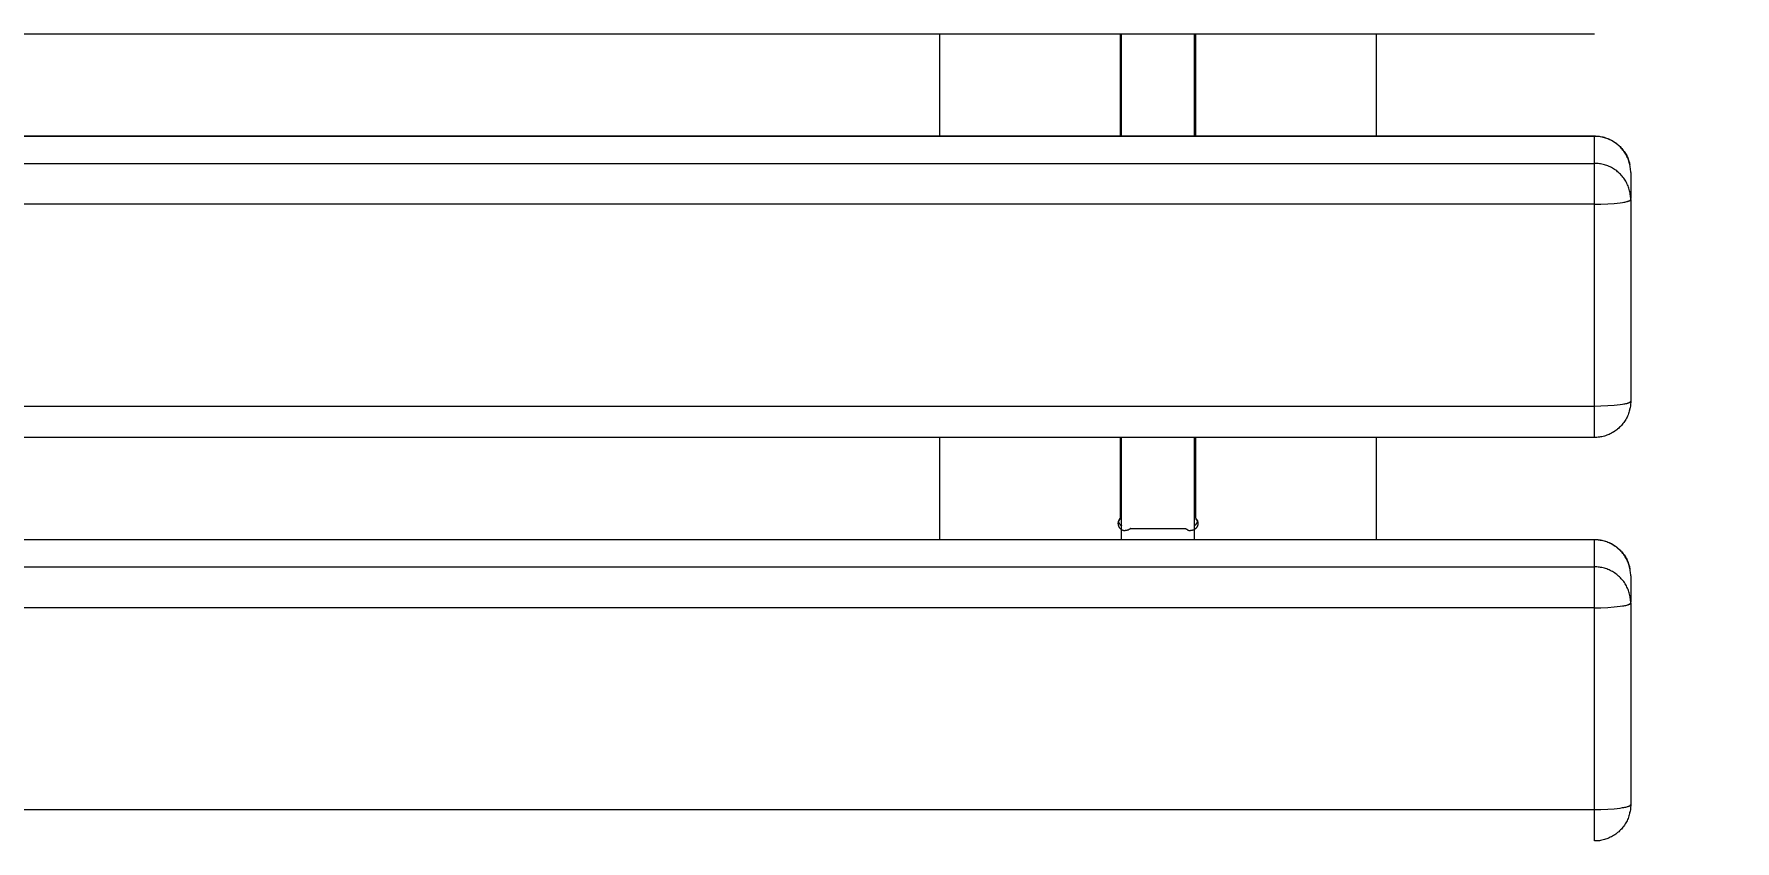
# Model space of a CAD drawing. Header units: millimetres. Extents: x -30 to 4992, y -440 to 3111.
# Drawn here: x 1723.5 to 1957.4, y 2685.9 to 2796.9 of the extents above; entities that cross this region are included whole.
import ezdxf

# ---------------------------------------------------------------- set-up
doc = ezdxf.new("R2010")
doc.units = ezdxf.units.MM
doc.layers.add('ZANO_R', color=7, linetype='Continuous', lineweight=0)
doc.layers.add('ZANO_W', color=1, linetype='Continuous', lineweight=0)
doc.styles.add('Arial', font='arial.ttf')
doc.styles.get("Standard").update_dxf_attribs({"font": 'ARIALUNI.TTF'})
doc.dimstyles.new('pl i ang', dxfattribs={"dimtxt": 50, "dimasz": 50, "dimexe": 1.25, "dimexo": 0.625, "dimgap": 10, "dimtad": 1, "dimtoh": 1, "dimtxsty": 'Standard', "dimcen": 2.5, "dimclrd": 1, "dimclre": 1, "dimclrt": 1, "dimadec": 0, "dimazin": 0, "dimtfac": 1, "dimtmove": 0, "dimatfit": 3, "dimfxl": 1, "dimarcsym": 1})

# ---------------------------------------------------------------- blocks, each defined once
blk = doc.blocks.new('*D398')
at = {"layer": 'ZANO_W', "color": 1, "lineweight": -2}
blk.add_line((4767.53, 2727.88), (4772.47, 2764.68), dxfattribs=at)
for start, end in [(0, 82.3581), (104.3548, 126.3515), (316.0066, 338.0033)]:
    blk.add_arc((4757.2, 2650.87), 104.83, start, end, dxfattribs=at)
at = {"layer": 'ZANO_W', "color": 1}
for points in [[(4731.6, 2745.77), (4730.81, 2759.08), (4771.14, 2754.77)], [(4860.94, 2610.33), (4847.85, 2612.88), (4862.03, 2650.87)]]:
    blk.add_solid(points, dxfattribs=at)
at = {"layer": 'ZANO_W', "color": 1, "insert": (4859.19, 2740.09), "char_height": 40, "attachment_point": 5, "rotation": 311.179, "style": 'Arial'}
blk.add_mtext('82%%d', dxfattribs=at)

msp = doc.modelspace()

# ---------------------------------------------------------------- linework, layer by layer
at = {"layer": 'ZANO_R'}
for p, q in [((1938.02, 2796.89), (148.02, 2796.89)), ((1848.02, 2782.86), (1848.02, 2796.89)), ((1872.82, 2796.89), (1872.82, 2782.86)), ((1873.02, 2782.86), (1873.02, 2796.89)), ((1883.02, 2782.86), (1883.02, 2796.89)), ((1883.22, 2782.86), (1883.22, 2796.89)), ((1908.02, 2796.89), (1908.02, 2782.86)), ((148.02, 2782.86), (1938.02, 2782.86)), ((1938.02, 2782.82), (148.02, 2782.82)), ((1938.02, 2782.86), (1938.19, 2782.86)), ((1938.02, 2782.82), (1938.02, 2782.86)), ((1938.19, 2782.82), (1938.02, 2782.82)), ((1938.02, 2779.09), (1938.02, 2782.82)), ((1938.19, 2782.86), (1938.36, 2782.85)), ((1938.36, 2782.81), (1938.19, 2782.82)), ((1938.36, 2782.85), (1938.53, 2782.84)), ((1938.54, 2782.79), (1938.36, 2782.81)), ((1938.53, 2782.84), (1938.7, 2782.82)), ((1938.71, 2782.77), (1938.54, 2782.79)), ((1938.7, 2782.82), (1938.87, 2782.79)), ((1938.88, 2782.75), (1938.71, 2782.77)), ((1938.87, 2782.79), (1939.03, 2782.76)), ((1939.05, 2782.71), (1938.88, 2782.75)), ((1939.03, 2782.76), (1939.2, 2782.72)), ((1939.22, 2782.68), (1939.05, 2782.71)), ((1939.2, 2782.72), (1939.36, 2782.68)), ((1939.39, 2782.63), (1939.22, 2782.68)), ((1939.36, 2782.68), (1939.53, 2782.63)), ((1939.56, 2782.58), (1939.39, 2782.63)), ((1939.53, 2782.63), (1939.69, 2782.57)), ((1939.72, 2782.53), (1939.56, 2782.58)), ((1939.69, 2782.57), (1939.85, 2782.51)), ((1939.88, 2782.46), (1939.72, 2782.53)), ((1939.85, 2782.51), (1940.01, 2782.45)), ((1940.04, 2782.4), (1939.88, 2782.46)), ((1940.01, 2782.45), (1940.16, 2782.38)), ((1940.2, 2782.32), (1940.04, 2782.4)), ((1940.16, 2782.38), (1940.32, 2782.3)), ((1940.36, 2782.25), (1940.2, 2782.32)), ((1940.32, 2782.3), (1940.47, 2782.22)), ((1940.51, 2782.16), (1940.36, 2782.25)), ((1940.47, 2782.22), (1940.61, 2782.13)), ((1940.66, 2782.07), (1940.51, 2782.16)), ((1940.61, 2782.13), (1940.76, 2782.04)), ((1940.8, 2781.98), (1940.66, 2782.07)), ((1940.76, 2782.04), (1940.9, 2781.95)), ((1940.95, 2781.88), (1940.8, 2781.98)), ((1940.9, 2781.95), (1941.04, 2781.85)), ((1941.09, 2781.78), (1940.95, 2781.88)), ((1941.04, 2781.85), (1941.17, 2781.74)), ((1941.22, 2781.67), (1941.09, 2781.78)), ((1941.17, 2781.74), (1941.3, 2781.63)), ((1941.35, 2781.55), (1941.22, 2781.67)), ((1941.3, 2781.63), (1941.43, 2781.52)), ((1941.48, 2781.44), (1941.35, 2781.55)), ((1941.43, 2781.52), (1941.55, 2781.4)), ((1941.6, 2781.31), (1941.48, 2781.44)), ((1941.55, 2781.4), (1941.67, 2781.28)), ((1941.72, 2781.19), (1941.6, 2781.31)), ((1941.67, 2781.28), (1941.78, 2781.15)), ((1941.84, 2781.06), (1941.72, 2781.19)), ((1941.78, 2781.15), (1941.89, 2781.02)), ((1941.95, 2780.92), (1941.84, 2781.06)), ((1941.89, 2781.02), (1942, 2780.88)), ((1942.05, 2780.78), (1941.95, 2780.92)), ((1942, 2780.88), (1942.1, 2780.75)), ((1942.15, 2780.64), (1942.05, 2780.78)), ((1942.1, 2780.75), (1942.2, 2780.61)), ((148.02, 2779.09), (1938.02, 2779.09)), ((1938.19, 2779.09), (1938.02, 2779.09)), ((1938.02, 2773.47), (1938.02, 2779.09)), ((1938.36, 2779.08), (1938.19, 2779.09)), ((1938.54, 2779.07), (1938.36, 2779.08)), ((1938.71, 2779.05), (1938.54, 2779.07)), ((1938.88, 2779.02), (1938.71, 2779.05)), ((1939.05, 2778.99), (1938.88, 2779.02)), ((1939.22, 2778.95), (1939.05, 2778.99)), ((1939.39, 2778.91), (1939.22, 2778.95)), ((1939.56, 2778.86), (1939.39, 2778.91)), ((1939.72, 2778.8), (1939.56, 2778.86)), ((1939.88, 2778.74), (1939.72, 2778.8)), ((1940.04, 2778.67), (1939.88, 2778.74)), ((1940.2, 2778.6), (1940.04, 2778.67)), ((1940.36, 2778.52), (1940.2, 2778.6)), ((1940.51, 2778.44), (1940.36, 2778.52)), ((1940.66, 2778.35), (1940.51, 2778.44)), ((1942.25, 2780.5), (1942.15, 2780.64)), ((1942.2, 2780.61), (1942.29, 2780.46)), ((1942.34, 2780.35), (1942.25, 2780.5)), ((1942.29, 2780.46), (1942.37, 2780.31)), ((1942.42, 2780.2), (1942.34, 2780.35)), ((1942.37, 2780.31), (1942.46, 2780.16)), ((1942.5, 2780.04), (1942.42, 2780.2)), ((1942.46, 2780.16), (1942.53, 2780.01)), ((1942.58, 2779.89), (1942.5, 2780.04)), ((1942.53, 2780.01), (1942.6, 2779.85)), ((1942.65, 2779.73), (1942.58, 2779.89)), ((1942.6, 2779.85), (1942.67, 2779.7)), ((1942.71, 2779.56), (1942.65, 2779.73)), ((1942.67, 2779.7), (1942.73, 2779.54)), ((1942.77, 2779.4), (1942.71, 2779.56)), ((1942.73, 2779.54), (1942.78, 2779.38)), ((1942.82, 2779.23), (1942.77, 2779.4)), ((1942.78, 2779.38), (1942.83, 2779.21)), ((1942.86, 2779.07), (1942.82, 2779.23)), ((1942.83, 2779.21), (1942.87, 2779.05)), ((1942.9, 2778.9), (1942.86, 2779.07)), ((1942.87, 2779.05), (1942.91, 2778.88)), ((1942.94, 2778.73), (1942.9, 2778.9)), ((1942.96, 2778.56), (1942.94, 2778.73)), ((1942.99, 2778.38), (1942.96, 2778.56)), ((1943, 2778.21), (1942.99, 2778.38)), ((1940.8, 2778.26), (1940.66, 2778.35)), ((1940.95, 2778.16), (1940.8, 2778.26)), ((1941.09, 2778.05), (1940.95, 2778.16)), ((1941.22, 2777.94), (1941.09, 2778.05)), ((1941.35, 2777.83), (1941.22, 2777.94)), ((1941.48, 2777.71), (1941.35, 2777.83)), ((1941.6, 2777.59), (1941.48, 2777.71)), ((1941.72, 2777.46), (1941.6, 2777.59)), ((1941.84, 2777.33), (1941.72, 2777.46)), ((1941.95, 2777.2), (1941.84, 2777.33)), ((1942.05, 2777.06), (1941.95, 2777.2)), ((1942.15, 2776.92), (1942.05, 2777.06)), ((1942.25, 2776.77), (1942.15, 2776.92)), ((1942.34, 2776.63), (1942.25, 2776.77)), ((1942.42, 2776.47), (1942.34, 2776.63)), ((1942.5, 2776.32), (1942.42, 2776.47)), ((1942.58, 2776.16), (1942.5, 2776.32)), ((1942.65, 2776), (1942.58, 2776.16)), ((1943.01, 2778.04), (1943, 2778.21)), ((1943.02, 2777.86), (1943.01, 2778.04)), ((1943.02, 2777.86), (1943.02, 2774.25)), ((1941.55, 2773.67), (1941.9, 2773.72)), ((1941.9, 2773.72), (1942.05, 2773.75)), ((1942.05, 2773.75), (1942.2, 2773.78)), ((1942.2, 2773.78), (1942.34, 2773.8)), ((1942.34, 2773.8), (1942.46, 2773.83)), ((1942.46, 2773.83), (1942.57, 2773.86)), ((1942.57, 2773.86), (1942.62, 2773.88)), ((1942.62, 2773.88), (1942.66, 2773.89)), ((1942.71, 2775.84), (1942.65, 2776)), ((1942.66, 2773.89), (1942.71, 2773.91)), ((1942.77, 2775.68), (1942.71, 2775.84)), ((1942.71, 2773.91), (1942.75, 2773.93)), ((1942.75, 2773.93), (1942.79, 2773.94)), ((1942.82, 2775.51), (1942.77, 2775.68)), ((1942.79, 2773.94), (1942.82, 2773.96)), ((1942.86, 2775.34), (1942.82, 2775.51)), ((1942.82, 2773.96), (1942.84, 2773.96)), ((1942.84, 2773.96), (1942.85, 2773.97)), ((1942.85, 2773.97), (1942.87, 2773.98)), ((1942.9, 2775.17), (1942.86, 2775.34)), ((1942.87, 2773.98), (1942.88, 2773.99)), ((1942.88, 2773.99), (1942.9, 2774)), ((1942.94, 2775), (1942.9, 2775.17)), ((1942.9, 2774), (1942.91, 2774)), ((1942.91, 2774), (1942.92, 2774.01)), ((1942.92, 2774.01), (1942.93, 2774.02)), ((1942.93, 2774.02), (1942.94, 2774.03)), ((1942.96, 2774.83), (1942.94, 2775)), ((1942.94, 2774.03), (1942.95, 2774.03)), ((1942.95, 2774.03), (1942.96, 2774.04)), ((1942.95, 2774.03), (1942.95, 2774.03)), ((1942.99, 2774.66), (1942.96, 2774.83)), ((1942.96, 2774.04), (1942.97, 2774.05)), ((1942.96, 2774.04), (1942.96, 2774.04)), ((1942.97, 2774.05), (1942.98, 2774.06)), ((1942.97, 2774.05), (1942.97, 2774.05)), ((1942.97, 2774.05), (1942.97, 2774.05)), ((1942.98, 2774.06), (1942.99, 2774.07)), ((1942.98, 2774.06), (1942.98, 2774.06)), ((1942.98, 2774.06), (1942.98, 2774.06)), ((1943, 2774.49), (1942.99, 2774.66)), ((1942.99, 2774.07), (1942.99, 2774.08)), ((1942.99, 2774.08), (1943, 2774.08)), ((1942.99, 2774.07), (1942.99, 2774.07)), ((1943.01, 2774.31), (1943, 2774.49)), ((1943, 2774.09), (1943.01, 2774.1)), ((1943, 2774.08), (1943, 2774.09)), ((1943, 2774.09), (1943, 2774.09)), ((1943, 2774.09), (1943, 2774.09)), ((1943, 2774.08), (1943, 2774.08)), ((1943.02, 2774.14), (1943.01, 2774.31)), ((1943.01, 2774.12), (1943.02, 2774.13)), ((1943.01, 2774.11), (1943.01, 2774.12)), ((1943.01, 2774.12), (1943.01, 2774.12)), ((1943.01, 2774.12), (1943.01, 2774.12)), ((1943.01, 2774.1), (1943.01, 2774.11)), ((1943.01, 2774.11), (1943.01, 2774.11)), ((1943.01, 2774.11), (1943.01, 2774.11)), ((1943.01, 2774.1), (1943.01, 2774.1)), ((1943.02, 2774.13), (1943.02, 2774.14)), ((1943.02, 2774.14), (1943.02, 2774.14)), ((1943.02, 2774.13), (1943.02, 2774.13)), ((1943.02, 2774.12), (1943.02, 2746.39)), ((1938.02, 2773.47), (148.02, 2773.47)), ((1938.02, 2773.47), (1938.93, 2773.49)), ((1938.02, 2745.72), (1938.02, 2773.47)), ((1938.93, 2773.49), (1939.86, 2773.52)), ((1939.86, 2773.52), (1940.75, 2773.58)), ((1940.75, 2773.58), (1941.17, 2773.62)), ((1941.17, 2773.62), (1941.55, 2773.67)), ((148.02, 2745.72), (1938.02, 2745.72)), ((1938.02, 2745.72), (1938.93, 2745.73)), ((1938.02, 2741.39), (1938.02, 2745.72)), ((1938.93, 2745.73), (1939.86, 2745.77)), ((1939.86, 2745.77), (1940.75, 2745.83)), ((1940.75, 2745.83), (1941.17, 2745.87)), ((1941.17, 2745.87), (1941.55, 2745.92)), ((1941.55, 2745.92), (1941.9, 2745.97)), ((1941.9, 2745.97), (1942.05, 2746)), ((1942.05, 2746), (1942.2, 2746.02)), ((1942.2, 2746.02), (1942.34, 2746.05)), ((1942.34, 2746.05), (1942.46, 2746.08)), ((1942.46, 2746.08), (1942.57, 2746.11)), ((1942.57, 2746.11), (1942.62, 2746.13)), ((1942.62, 2746.13), (1942.66, 2746.14)), ((1942.66, 2746.14), (1942.71, 2746.16)), ((1942.71, 2746.16), (1942.75, 2746.17)), ((1942.75, 2746.17), (1942.79, 2746.19)), ((1942.79, 2746.19), (1942.82, 2746.2)), ((1942.82, 2746.2), (1942.84, 2746.21)), ((1942.84, 2746.21), (1942.85, 2746.22)), ((1942.85, 2746.22), (1942.87, 2746.23)), ((1942.87, 2746.23), (1942.88, 2746.24)), ((1942.88, 2746.24), (1942.9, 2746.24)), ((1942.9, 2746.24), (1942.91, 2746.25)), ((1942.91, 2746.25), (1942.92, 2746.26)), ((1942.92, 2746.26), (1942.93, 2746.27)), ((1942.93, 2746.27), (1942.94, 2746.27)), ((1942.94, 2746.27), (1942.95, 2746.28)), ((1942.97, 2745.68), (1942.94, 2745.51)), ((1942.95, 2746.28), (1942.96, 2746.29)), ((1942.95, 2746.28), (1942.95, 2746.28)), ((1942.96, 2746.29), (1942.96, 2746.29)), ((1942.96, 2746.29), (1942.97, 2746.29)), ((1942.97, 2746.3), (1942.98, 2746.31)), ((1942.97, 2746.29), (1942.97, 2746.3)), ((1942.97, 2746.3), (1942.97, 2746.3)), ((1942.99, 2745.85), (1942.97, 2745.68)), ((1942.98, 2746.31), (1942.99, 2746.32)), ((1942.98, 2746.31), (1942.98, 2746.31)), ((1942.98, 2746.31), (1942.98, 2746.31)), ((1942.99, 2746.32), (1943, 2746.33)), ((1942.99, 2746.32), (1942.99, 2746.32)), ((1942.99, 2746.32), (1942.99, 2746.32)), ((1943, 2746.03), (1942.99, 2745.85)), ((1943, 2746.34), (1943.01, 2746.35)), ((1943, 2746.33), (1943, 2746.34)), ((1943, 2746.34), (1943, 2746.34)), ((1943, 2746.34), (1943, 2746.34)), ((1943, 2746.33), (1943, 2746.33)), ((1943.01, 2746.2), (1943, 2746.03)), ((1943.01, 2746.37), (1943.02, 2746.38)), ((1943.02, 2746.37), (1943.01, 2746.2)), ((1943.01, 2746.36), (1943.01, 2746.37)), ((1943.01, 2746.37), (1943.01, 2746.37)), ((1943.01, 2746.37), (1943.01, 2746.37)), ((1943.01, 2746.35), (1943.01, 2746.36)), ((1943.01, 2746.36), (1943.01, 2746.36)), ((1943.01, 2746.35), (1943.01, 2746.35)), ((1943.01, 2746.35), (1943.01, 2746.35)), ((1943.02, 2746.38), (1943.02, 2746.39)), ((1943.02, 2746.38), (1943.02, 2746.38)), ((1943.02, 2746.38), (1943.02, 2746.38)), ((1941.95, 2743.3), (1941.84, 2743.17)), ((1942.06, 2743.44), (1941.95, 2743.3)), ((1942.16, 2743.58), (1942.06, 2743.44)), ((1942.25, 2743.73), (1942.16, 2743.58)), ((1942.34, 2743.88), (1942.25, 2743.73)), ((1942.43, 2744.03), (1942.34, 2743.88)), ((1942.51, 2744.19), (1942.43, 2744.03)), ((1942.58, 2744.34), (1942.51, 2744.19)), ((1942.65, 2744.5), (1942.58, 2744.34)), ((1942.71, 2744.67), (1942.65, 2744.5)), ((1942.77, 2744.83), (1942.71, 2744.67)), ((1942.82, 2745), (1942.77, 2744.83)), ((1942.86, 2745.17), (1942.82, 2745)), ((1942.9, 2745.34), (1942.86, 2745.17)), ((1942.88, 2745.26), (1942.91, 2745.37)), ((1942.94, 2745.51), (1942.9, 2745.34)), ((1938.02, 2741.39), (148.02, 2741.39)), ((1848.02, 2727.36), (1848.02, 2741.39)), ((1872.82, 2741.39), (1872.82, 2730.27)), ((1873.02, 2727.36), (1873.02, 2741.39)), ((1883.02, 2727.36), (1883.02, 2741.39)), ((1883.22, 2730.27), (1883.22, 2741.39)), ((1908.02, 2741.39), (1908.02, 2727.36)), ((1938.19, 2741.39), (1938.02, 2741.39)), ((1938.02, 2741.39), (1938.02, 2741.39)), ((1938.36, 2741.4), (1938.19, 2741.39)), ((1938.54, 2741.42), (1938.36, 2741.4)), ((1938.71, 2741.44), (1938.54, 2741.42)), ((1938.88, 2741.46), (1938.71, 2741.44)), ((1939.05, 2741.5), (1938.88, 2741.46)), ((1939.22, 2741.54), (1939.05, 2741.5)), ((1939.39, 2741.58), (1939.22, 2741.54)), ((1939.56, 2741.63), (1939.39, 2741.58)), ((1939.72, 2741.69), (1939.56, 2741.63)), ((1939.89, 2741.75), (1939.72, 2741.69)), ((1940.05, 2741.82), (1939.89, 2741.75)), ((1940.2, 2741.89), (1940.05, 2741.82)), ((1940.36, 2741.97), (1940.2, 2741.89)), ((1940.51, 2742.06), (1940.36, 2741.97)), ((1940.66, 2742.14), (1940.51, 2742.06)), ((1940.81, 2742.24), (1940.66, 2742.14)), ((1940.95, 2742.34), (1940.81, 2742.24)), ((1941.09, 2742.44), (1940.95, 2742.34)), ((1941.22, 2742.55), (1941.09, 2742.44)), ((1941.36, 2742.67), (1941.22, 2742.55)), ((1941.48, 2742.79), (1941.36, 2742.67)), ((1941.61, 2742.91), (1941.48, 2742.79)), ((1941.73, 2743.04), (1941.61, 2742.91)), ((1941.84, 2743.17), (1941.73, 2743.04)), ((1872.53, 2729.63), (1872.52, 2729.59)), ((1872.52, 2729.59), (1872.52, 2729.56)), ((1872.52, 2729.56), (1872.53, 2729.53)), ((1872.54, 2729.73), (1872.53, 2729.7)), ((1872.53, 2729.7), (1872.53, 2729.66)), ((1872.53, 2729.66), (1872.53, 2729.63)), ((1872.53, 2729.53), (1872.53, 2729.49)), ((1872.53, 2729.49), (1872.53, 2729.46)), ((1872.53, 2729.46), (1872.54, 2729.42)), ((1872.55, 2729.8), (1872.54, 2729.77)), ((1872.54, 2729.77), (1872.54, 2729.73)), ((1872.54, 2729.42), (1872.54, 2729.39)), ((1872.54, 2729.39), (1872.55, 2729.35)), ((1872.56, 2729.83), (1872.55, 2729.8)), ((1872.55, 2729.35), (1872.56, 2729.32)), ((1872.57, 2729.87), (1872.56, 2729.83)), ((1872.56, 2729.84), (1872.57, 2729.81)), ((1872.56, 2729.32), (1872.57, 2729.29)), ((1872.58, 2729.9), (1872.57, 2729.87)), ((1872.57, 2729.81), (1872.58, 2729.78)), ((1872.57, 2729.29), (1872.58, 2729.26)), ((1872.59, 2729.93), (1872.58, 2729.9)), ((1872.59, 2729.82), (1872.58, 2729.79)), ((1872.58, 2729.78), (1872.59, 2729.75)), ((1872.58, 2729.26), (1872.59, 2729.22)), ((1872.6, 2729.96), (1872.59, 2729.93)), ((1872.6, 2729.85), (1872.59, 2729.82)), ((1872.59, 2729.75), (1872.6, 2729.71)), ((1872.62, 2729.99), (1872.6, 2729.96)), ((1872.61, 2729.88), (1872.6, 2729.85)), ((1872.6, 2729.71), (1872.62, 2729.68)), ((1872.63, 2729.91), (1872.61, 2729.88)), ((1872.63, 2730.02), (1872.62, 2729.99)), ((1872.62, 2729.68), (1872.63, 2729.65)), ((1872.65, 2730.06), (1872.63, 2730.02)), ((1872.64, 2729.94), (1872.63, 2729.91)), ((1872.63, 2729.65), (1872.65, 2729.63)), ((1872.66, 2729.97), (1872.64, 2729.94)), ((1872.67, 2730.08), (1872.65, 2730.06)), ((1872.65, 2729.63), (1872.66, 2729.6)), ((1872.67, 2730), (1872.66, 2729.97)), ((1872.66, 2729.6), (1872.68, 2729.57)), ((1872.69, 2730.11), (1872.67, 2730.08)), ((1872.69, 2730.02), (1872.67, 2730)), ((1872.68, 2729.57), (1872.7, 2729.54)), ((1872.7, 2730.14), (1872.69, 2730.11)), ((1872.71, 2730.05), (1872.69, 2730.02)), ((1872.73, 2730.17), (1872.7, 2730.14)), ((1872.7, 2729.54), (1872.72, 2729.51)), ((1872.73, 2730.08), (1872.71, 2730.05)), ((1872.72, 2729.51), (1872.74, 2729.49)), ((1872.75, 2730.2), (1872.73, 2730.17)), ((1872.75, 2730.1), (1872.73, 2730.08)), ((1872.74, 2729.49), (1872.76, 2729.46)), ((1872.77, 2730.22), (1872.75, 2730.2)), ((1872.77, 2730.13), (1872.75, 2730.1)), ((1872.76, 2729.46), (1872.78, 2729.44)), ((1872.79, 2730.25), (1872.77, 2730.22)), ((1872.79, 2730.15), (1872.77, 2730.13)), ((1872.78, 2729.44), (1872.81, 2729.41)), ((1872.82, 2730.27), (1872.79, 2730.25)), ((1872.82, 2730.18), (1872.79, 2730.15)), ((1872.81, 2729.41), (1872.83, 2729.39)), ((1872.82, 2730.27), (1872.82, 2730.18)), ((1872.83, 2729.39), (1872.85, 2729.37)), ((1872.85, 2729.37), (1872.88, 2729.35)), ((1872.88, 2729.35), (1872.91, 2729.33)), ((1872.91, 2729.33), (1872.93, 2729.31)), ((1872.93, 2729.31), (1872.96, 2729.29)), ((1872.96, 2729.29), (1872.99, 2729.27)), ((1872.99, 2729.27), (1873.02, 2729.25)), ((1883.02, 2729.25), (1883.04, 2729.27)), ((1883.04, 2729.27), (1883.07, 2729.29)), ((1883.07, 2729.29), (1883.1, 2729.31)), ((1883.1, 2729.31), (1883.13, 2729.33)), ((1883.13, 2729.33), (1883.15, 2729.35)), ((1883.15, 2729.35), (1883.18, 2729.37)), ((1883.18, 2729.37), (1883.2, 2729.39)), ((1883.2, 2729.39), (1883.22, 2729.41)), ((1883.22, 2730.27), (1883.24, 2730.25)), ((1883.22, 2730.27), (1883.22, 2730.18)), ((1883.22, 2730.18), (1883.24, 2730.15)), ((1883.22, 2729.41), (1883.25, 2729.44)), ((1883.24, 2730.25), (1883.26, 2730.22)), ((1883.24, 2730.15), (1883.26, 2730.13)), ((1883.25, 2729.44), (1883.27, 2729.46)), ((1883.26, 2730.22), (1883.29, 2730.2)), ((1883.26, 2730.13), (1883.28, 2730.1)), ((1883.27, 2729.46), (1883.29, 2729.49)), ((1883.28, 2730.1), (1883.3, 2730.08)), ((1883.29, 2730.2), (1883.31, 2730.17)), ((1883.29, 2729.49), (1883.31, 2729.51)), ((1883.3, 2730.08), (1883.32, 2730.05)), ((1883.31, 2730.17), (1883.33, 2730.14)), ((1883.31, 2729.51), (1883.33, 2729.54)), ((1883.32, 2730.05), (1883.34, 2730.02)), ((1883.33, 2730.14), (1883.35, 2730.11)), ((1883.33, 2729.54), (1883.35, 2729.57)), ((1883.34, 2730.02), (1883.36, 2730)), ((1883.35, 2730.11), (1883.36, 2730.08)), ((1883.35, 2729.57), (1883.37, 2729.6)), ((1883.36, 2730.08), (1883.38, 2730.06)), ((1883.36, 2730), (1883.38, 2729.97)), ((1883.37, 2729.6), (1883.38, 2729.63)), ((1883.38, 2730.06), (1883.4, 2730.02)), ((1883.38, 2729.97), (1883.39, 2729.94)), ((1883.38, 2729.63), (1883.4, 2729.65)), ((1883.39, 2729.94), (1883.41, 2729.91)), ((1883.4, 2730.02), (1883.41, 2729.99)), ((1883.4, 2729.65), (1883.41, 2729.68)), ((1883.41, 2729.99), (1883.43, 2729.96)), ((1883.41, 2729.91), (1883.42, 2729.88)), ((1883.41, 2729.68), (1883.43, 2729.71)), ((1883.42, 2729.88), (1883.43, 2729.85)), ((1883.43, 2729.96), (1883.44, 2729.93)), ((1883.43, 2729.85), (1883.45, 2729.82)), ((1883.43, 2729.71), (1883.44, 2729.75)), ((1883.44, 2729.93), (1883.45, 2729.9)), ((1883.44, 2729.75), (1883.45, 2729.78)), ((1883.46, 2729.26), (1883.44, 2729.22)), ((1883.45, 2729.9), (1883.46, 2729.87)), ((1883.45, 2729.82), (1883.46, 2729.79)), ((1883.45, 2729.78), (1883.46, 2729.81)), ((1883.46, 2729.87), (1883.47, 2729.83)), ((1883.46, 2729.81), (1883.47, 2729.84)), ((1883.47, 2729.29), (1883.46, 2729.26)), ((1883.47, 2729.83), (1883.48, 2729.8)), ((1883.48, 2729.32), (1883.47, 2729.29)), ((1883.48, 2729.8), (1883.49, 2729.77)), ((1883.49, 2729.39), (1883.48, 2729.35)), ((1883.48, 2729.35), (1883.48, 2729.32)), ((1883.49, 2729.77), (1883.49, 2729.73)), ((1883.49, 2729.73), (1883.5, 2729.7)), ((1883.5, 2729.42), (1883.49, 2729.39)), ((1883.5, 2729.7), (1883.5, 2729.66)), ((1883.5, 2729.66), (1883.51, 2729.63)), ((1883.51, 2729.53), (1883.5, 2729.49)), ((1883.5, 2729.49), (1883.5, 2729.46)), ((1883.5, 2729.46), (1883.5, 2729.42)), ((1883.51, 2729.63), (1883.51, 2729.59)), ((1883.51, 2729.59), (1883.51, 2729.56)), ((1883.51, 2729.56), (1883.51, 2729.53)), ((148.02, 2727.36), (1938.02, 2727.36)), ((1938.02, 2727.32), (148.02, 2727.32)), ((1872.59, 2729.22), (1872.6, 2729.19)), ((1872.6, 2729.19), (1872.61, 2729.16)), ((1872.61, 2729.16), (1872.63, 2729.13)), ((1872.63, 2729.13), (1872.65, 2729.1)), ((1872.65, 2729.1), (1872.66, 2729.07)), ((1872.66, 2729.07), (1872.68, 2729.04)), ((1872.68, 2729.04), (1872.7, 2729.01)), ((1872.7, 2729.01), (1872.72, 2728.98)), ((1872.72, 2728.98), (1872.74, 2728.95)), ((1872.74, 2728.95), (1872.76, 2728.93)), ((1872.76, 2728.93), (1872.79, 2728.9)), ((1872.79, 2728.9), (1872.81, 2728.88)), ((1872.81, 2728.88), (1872.83, 2728.85)), ((1872.83, 2728.85), (1872.86, 2728.83)), ((1872.86, 2728.83), (1872.89, 2728.81)), ((1872.89, 2728.81), (1872.91, 2728.79)), ((1872.91, 2728.79), (1872.94, 2728.77)), ((1872.94, 2728.77), (1872.97, 2728.75)), ((1872.97, 2728.75), (1873, 2728.73)), ((1873, 2728.73), (1873.03, 2728.71)), ((1873.03, 2728.71), (1873.06, 2728.69)), ((1873.06, 2728.69), (1873.09, 2728.68)), ((1873.09, 2728.68), (1873.12, 2728.66)), ((1873.12, 2728.66), (1873.15, 2728.65)), ((1873.15, 2728.65), (1873.18, 2728.64)), ((1873.18, 2728.64), (1873.22, 2728.63)), ((1873.22, 2728.63), (1873.25, 2728.62)), ((1873.25, 2728.62), (1873.28, 2728.61)), ((1873.28, 2728.61), (1873.32, 2728.6)), ((1873.32, 2728.6), (1873.35, 2728.6)), ((1873.35, 2728.6), (1873.39, 2728.59)), ((1873.39, 2728.59), (1873.42, 2728.59)), ((1873.42, 2728.59), (1873.45, 2728.58)), ((1873.45, 2728.58), (1873.49, 2728.58)), ((1873.49, 2728.58), (1873.52, 2728.58)), ((1873.56, 2728.58), (1873.52, 2728.58)), ((1873.59, 2728.58), (1873.56, 2728.58)), ((1873.63, 2728.59), (1873.59, 2728.58)), ((1873.66, 2728.59), (1873.63, 2728.59)), ((1873.69, 2728.6), (1873.66, 2728.59)), ((1873.73, 2728.6), (1873.69, 2728.6)), ((1873.76, 2728.61), (1873.73, 2728.6)), ((1873.79, 2728.62), (1873.76, 2728.61)), ((1873.83, 2728.63), (1873.79, 2728.62)), ((1873.86, 2728.64), (1873.83, 2728.63)), ((1873.89, 2728.65), (1873.86, 2728.64)), ((1873.92, 2728.66), (1873.89, 2728.65)), ((1873.95, 2728.68), (1873.92, 2728.66)), ((1873.98, 2728.69), (1873.95, 2728.68)), ((1874.01, 2728.71), (1873.98, 2728.69)), ((1874.04, 2728.73), (1874.01, 2728.71)), ((1874.07, 2728.74), (1874.04, 2728.73)), ((1874.1, 2728.76), (1874.07, 2728.74)), ((1874.13, 2728.78), (1874.1, 2728.76)), ((1874.15, 2728.8), (1874.13, 2728.78)), ((1874.18, 2728.83), (1874.15, 2728.8)), ((1874.21, 2728.85), (1874.18, 2728.83)), ((1874.23, 2728.87), (1874.21, 2728.85)), ((1874.23, 2728.87), (1881.8, 2728.87)), ((1881.8, 2728.87), (1881.84, 2728.84)), ((1881.86, 2728.82), (1881.84, 2728.84)), ((1881.89, 2728.8), (1881.86, 2728.82)), ((1881.91, 2728.78), (1881.89, 2728.8)), ((1881.94, 2728.76), (1881.91, 2728.78)), ((1881.97, 2728.74), (1881.94, 2728.76)), ((1881.99, 2728.72), (1881.97, 2728.74)), ((1882.02, 2728.71), (1881.99, 2728.72)), ((1882.05, 2728.69), (1882.02, 2728.71)), ((1882.08, 2728.68), (1882.05, 2728.69)), ((1882.08, 2728.68), (1882.11, 2728.66)), ((1882.11, 2728.66), (1882.14, 2728.65)), ((1882.14, 2728.65), (1882.18, 2728.64)), ((1882.18, 2728.64), (1882.21, 2728.63)), ((1882.21, 2728.63), (1882.24, 2728.62)), ((1882.24, 2728.62), (1882.27, 2728.61)), ((1882.27, 2728.61), (1882.31, 2728.6)), ((1882.31, 2728.6), (1882.34, 2728.6)), ((1882.34, 2728.6), (1882.37, 2728.59)), ((1882.37, 2728.59), (1882.41, 2728.59)), ((1882.41, 2728.59), (1882.44, 2728.58)), ((1882.44, 2728.58), (1882.47, 2728.58)), ((1882.47, 2728.58), (1882.51, 2728.58)), ((1882.54, 2728.58), (1882.51, 2728.58)), ((1882.58, 2728.58), (1882.54, 2728.58)), ((1882.61, 2728.59), (1882.58, 2728.58)), ((1882.65, 2728.59), (1882.61, 2728.59)), ((1882.68, 2728.6), (1882.65, 2728.59)), ((1882.71, 2728.6), (1882.68, 2728.6)), ((1882.75, 2728.61), (1882.71, 2728.6)), ((1882.78, 2728.62), (1882.75, 2728.61)), ((1882.81, 2728.63), (1882.78, 2728.62)), ((1882.85, 2728.64), (1882.81, 2728.63)), ((1882.88, 2728.65), (1882.85, 2728.64)), ((1882.91, 2728.66), (1882.88, 2728.65)), ((1882.94, 2728.68), (1882.91, 2728.66)), ((1882.97, 2728.69), (1882.94, 2728.68)), ((1883, 2728.71), (1882.97, 2728.69)), ((1883.03, 2728.73), (1883, 2728.71)), ((1883.06, 2728.75), (1883.03, 2728.73)), ((1883.09, 2728.77), (1883.06, 2728.75)), ((1883.12, 2728.79), (1883.09, 2728.77)), ((1883.15, 2728.81), (1883.12, 2728.79)), ((1883.17, 2728.83), (1883.15, 2728.81)), ((1883.2, 2728.85), (1883.17, 2728.83)), ((1883.22, 2728.88), (1883.2, 2728.85)), ((1883.25, 2728.9), (1883.22, 2728.88)), ((1883.27, 2728.93), (1883.25, 2728.9)), ((1883.29, 2728.95), (1883.27, 2728.93)), ((1883.31, 2728.98), (1883.29, 2728.95)), ((1883.33, 2729.01), (1883.31, 2728.98)), ((1883.35, 2729.04), (1883.33, 2729.01)), ((1883.37, 2729.07), (1883.35, 2729.04)), ((1883.39, 2729.1), (1883.37, 2729.07)), ((1883.4, 2729.13), (1883.39, 2729.1)), ((1883.42, 2729.16), (1883.4, 2729.13)), ((1883.43, 2729.19), (1883.42, 2729.16)), ((1883.44, 2729.22), (1883.43, 2729.19)), ((1938.02, 2727.36), (1938.19, 2727.36)), ((1938.02, 2727.32), (1938.02, 2727.36)), ((1938.19, 2727.31), (1938.02, 2727.32)), ((1938.02, 2723.59), (1938.02, 2727.32)), ((1938.19, 2727.36), (1938.36, 2727.35)), ((1938.36, 2727.31), (1938.19, 2727.31)), ((1938.36, 2727.35), (1938.53, 2727.33)), ((1938.54, 2727.29), (1938.36, 2727.31)), ((1938.53, 2727.33), (1938.7, 2727.31)), ((1938.71, 2727.27), (1938.54, 2727.29)), ((1938.7, 2727.31), (1938.87, 2727.29)), ((1938.88, 2727.24), (1938.71, 2727.27)), ((1938.87, 2727.29), (1939.03, 2727.26)), ((1939.05, 2727.21), (1938.88, 2727.24)), ((1939.03, 2727.26), (1939.2, 2727.22)), ((1939.22, 2727.17), (1939.05, 2727.21)), ((1939.2, 2727.22), (1939.36, 2727.17)), ((1939.39, 2727.13), (1939.22, 2727.17)), ((1939.36, 2727.17), (1939.53, 2727.13)), ((1939.56, 2727.08), (1939.39, 2727.13)), ((1939.53, 2727.13), (1939.69, 2727.07)), ((1939.72, 2727.02), (1939.56, 2727.08)), ((1939.69, 2727.07), (1939.85, 2727.01)), ((1939.88, 2726.96), (1939.72, 2727.02)), ((1939.85, 2727.01), (1940.01, 2726.95)), ((1940.04, 2726.89), (1939.88, 2726.96)), ((1940.01, 2726.95), (1940.16, 2726.88)), ((1940.2, 2726.82), (1940.04, 2726.89)), ((1940.16, 2726.88), (1940.32, 2726.8)), ((1940.36, 2726.74), (1940.2, 2726.82)), ((1940.32, 2726.8), (1940.47, 2726.72)), ((1940.51, 2726.66), (1940.36, 2726.74)), ((1940.47, 2726.72), (1940.61, 2726.63)), ((1940.66, 2726.57), (1940.51, 2726.66)), ((1940.61, 2726.63), (1940.76, 2726.54)), ((1940.8, 2726.48), (1940.66, 2726.57)), ((1940.76, 2726.54), (1940.9, 2726.44)), ((1940.95, 2726.38), (1940.8, 2726.48)), ((1940.9, 2726.44), (1941.04, 2726.34)), ((1941.09, 2726.27), (1940.95, 2726.38)), ((1941.04, 2726.34), (1941.17, 2726.24)), ((1941.22, 2726.17), (1941.09, 2726.27)), ((1941.17, 2726.24), (1941.3, 2726.13)), ((1941.35, 2726.05), (1941.22, 2726.17)), ((1941.3, 2726.13), (1941.43, 2726.01)), ((1941.48, 2725.93), (1941.35, 2726.05)), ((1941.43, 2726.01), (1941.55, 2725.9)), ((1941.6, 2725.81), (1941.48, 2725.93)), ((1941.55, 2725.9), (1941.67, 2725.77)), ((1941.72, 2725.69), (1941.6, 2725.81)), ((1941.67, 2725.77), (1941.78, 2725.65)), ((1941.84, 2725.55), (1941.72, 2725.69)), ((1941.78, 2725.65), (1941.89, 2725.52)), ((1941.95, 2725.42), (1941.84, 2725.55)), ((1941.89, 2725.52), (1942, 2725.38)), ((1942.05, 2725.28), (1941.95, 2725.42)), ((1942, 2725.38), (1942.1, 2725.24)), ((1942.15, 2725.14), (1942.05, 2725.28)), ((1942.1, 2725.24), (1942.2, 2725.1)), ((1942.25, 2724.99), (1942.15, 2725.14)), ((1942.2, 2725.1), (1942.29, 2724.96)), ((1942.34, 2724.85), (1942.25, 2724.99)), ((1942.29, 2724.96), (1942.37, 2724.81)), ((1942.42, 2724.69), (1942.34, 2724.85)), ((1942.37, 2724.81), (1942.46, 2724.66)), ((1942.5, 2724.54), (1942.42, 2724.69)), ((1942.46, 2724.66), (1942.53, 2724.51)), ((148.02, 2723.59), (1938.02, 2723.59)), ((1938.19, 2723.59), (1938.02, 2723.59)), ((1938.02, 2717.97), (1938.02, 2723.59)), ((1938.36, 2723.58), (1938.19, 2723.59)), ((1938.54, 2723.57), (1938.36, 2723.58)), ((1938.71, 2723.55), (1938.54, 2723.57)), ((1938.88, 2723.52), (1938.71, 2723.55)), ((1939.05, 2723.49), (1938.88, 2723.52)), ((1939.22, 2723.45), (1939.05, 2723.49)), ((1939.39, 2723.41), (1939.22, 2723.45)), ((1939.56, 2723.36), (1939.39, 2723.41)), ((1939.72, 2723.3), (1939.56, 2723.36)), ((1939.88, 2723.24), (1939.72, 2723.3)), ((1940.04, 2723.17), (1939.88, 2723.24)), ((1940.2, 2723.1), (1940.04, 2723.17)), ((1940.36, 2723.02), (1940.2, 2723.1)), ((1940.51, 2722.94), (1940.36, 2723.02)), ((1940.66, 2722.85), (1940.51, 2722.94)), ((1940.8, 2722.75), (1940.66, 2722.85)), ((1940.95, 2722.65), (1940.8, 2722.75)), ((1941.09, 2722.55), (1940.95, 2722.65)), ((1941.22, 2722.44), (1941.09, 2722.55)), ((1941.35, 2722.33), (1941.22, 2722.44)), ((1941.48, 2722.21), (1941.35, 2722.33)), ((1942.58, 2724.38), (1942.5, 2724.54)), ((1942.53, 2724.51), (1942.6, 2724.35)), ((1942.65, 2724.22), (1942.58, 2724.38)), ((1942.6, 2724.35), (1942.67, 2724.19)), ((1942.71, 2724.06), (1942.65, 2724.22)), ((1942.67, 2724.19), (1942.73, 2724.03)), ((1942.77, 2723.9), (1942.71, 2724.06)), ((1942.73, 2724.03), (1942.78, 2723.87)), ((1942.82, 2723.73), (1942.77, 2723.9)), ((1942.78, 2723.87), (1942.83, 2723.71)), ((1942.86, 2723.56), (1942.82, 2723.73)), ((1942.83, 2723.71), (1942.87, 2723.54)), ((1942.9, 2723.39), (1942.86, 2723.56)), ((1942.87, 2723.54), (1942.91, 2723.38)), ((1942.94, 2723.22), (1942.9, 2723.39)), ((1942.96, 2723.05), (1942.94, 2723.22)), ((1942.99, 2722.88), (1942.96, 2723.05)), ((1943, 2722.71), (1942.99, 2722.88)), ((1943.01, 2722.53), (1943, 2722.71)), ((1943.02, 2722.36), (1943.01, 2722.53)), ((1943.02, 2722.36), (1943.02, 2718.75)), ((1941.6, 2722.09), (1941.48, 2722.21)), ((1941.72, 2721.96), (1941.6, 2722.09)), ((1941.84, 2721.83), (1941.72, 2721.96)), ((1941.95, 2721.7), (1941.84, 2721.83)), ((1942.05, 2721.56), (1941.95, 2721.7)), ((1942.15, 2721.42), (1942.05, 2721.56)), ((1942.25, 2721.27), (1942.15, 2721.42)), ((1942.34, 2721.12), (1942.25, 2721.27)), ((1942.42, 2720.97), (1942.34, 2721.12)), ((1942.5, 2720.82), (1942.42, 2720.97)), ((1942.58, 2720.66), (1942.5, 2720.82)), ((1942.65, 2720.5), (1942.58, 2720.66)), ((1942.71, 2720.34), (1942.65, 2720.5)), ((1942.77, 2720.17), (1942.71, 2720.34)), ((1942.82, 2720.01), (1942.77, 2720.17)), ((1942.86, 2719.84), (1942.82, 2720.01)), ((1938.02, 2717.97), (148.02, 2717.97)), ((1938.02, 2717.97), (1938.93, 2717.98)), ((1938.02, 2690.22), (1938.02, 2717.97)), ((1938.93, 2717.98), (1939.86, 2718.02)), ((1939.86, 2718.02), (1940.75, 2718.08)), ((1940.75, 2718.08), (1941.17, 2718.12)), ((1941.17, 2718.12), (1941.55, 2718.17)), ((1941.55, 2718.17), (1941.9, 2718.22)), ((1941.9, 2718.22), (1942.05, 2718.24)), ((1942.05, 2718.24), (1942.2, 2718.27)), ((1942.2, 2718.27), (1942.34, 2718.3)), ((1942.34, 2718.3), (1942.46, 2718.33)), ((1942.46, 2718.33), (1942.57, 2718.36)), ((1942.57, 2718.36), (1942.62, 2718.38)), ((1942.62, 2718.38), (1942.66, 2718.39)), ((1942.66, 2718.39), (1942.71, 2718.41)), ((1942.71, 2718.41), (1942.75, 2718.42)), ((1942.75, 2718.42), (1942.79, 2718.44)), ((1942.79, 2718.44), (1942.82, 2718.45)), ((1942.82, 2718.45), (1942.84, 2718.46)), ((1942.84, 2718.46), (1942.85, 2718.47)), ((1942.85, 2718.47), (1942.87, 2718.48)), ((1942.9, 2719.67), (1942.86, 2719.84)), ((1942.87, 2718.48), (1942.88, 2718.48)), ((1942.88, 2718.48), (1942.9, 2718.49)), ((1942.94, 2719.5), (1942.9, 2719.67)), ((1942.9, 2718.49), (1942.91, 2718.5)), ((1942.91, 2718.5), (1942.92, 2718.51)), ((1942.92, 2718.51), (1942.93, 2718.52)), ((1942.93, 2718.52), (1942.94, 2718.52)), ((1942.96, 2719.33), (1942.94, 2719.5)), ((1942.94, 2718.52), (1942.95, 2718.53)), ((1942.95, 2718.53), (1942.95, 2718.53)), ((1942.95, 2718.53), (1942.96, 2718.53)), ((1942.99, 2719.16), (1942.96, 2719.33)), ((1942.96, 2718.53), (1942.96, 2718.54)), ((1942.96, 2718.54), (1942.97, 2718.54)), ((1942.97, 2718.54), (1942.97, 2718.55)), ((1942.97, 2718.55), (1942.97, 2718.55)), ((1942.97, 2718.55), (1942.98, 2718.55)), ((1942.98, 2718.56), (1942.99, 2718.57)), ((1942.98, 2718.55), (1942.98, 2718.56)), ((1942.98, 2718.56), (1942.98, 2718.56)), ((1943, 2718.98), (1942.99, 2719.16)), ((1942.99, 2718.57), (1943, 2718.58)), ((1942.99, 2718.57), (1942.99, 2718.57)), ((1942.99, 2718.57), (1942.99, 2718.57)), ((1943.01, 2718.81), (1943, 2718.98)), ((1943, 2718.59), (1943.01, 2718.6)), ((1943, 2718.58), (1943, 2718.59)), ((1943, 2718.59), (1943, 2718.59)), ((1943, 2718.58), (1943, 2718.58)), ((1943, 2718.58), (1943, 2718.58)), ((1943.02, 2718.64), (1943.01, 2718.81)), ((1943.01, 2718.62), (1943.02, 2718.63)), ((1943.01, 2718.61), (1943.01, 2718.62)), ((1943.01, 2718.62), (1943.01, 2718.62)), ((1943.01, 2718.6), (1943.01, 2718.61)), ((1943.01, 2718.61), (1943.01, 2718.61)), ((1943.01, 2718.61), (1943.01, 2718.61)), ((1943.01, 2718.6), (1943.01, 2718.6)), ((1943.01, 2718.6), (1943.01, 2718.6)), ((1943.02, 2718.63), (1943.02, 2718.64)), ((1943.02, 2718.63), (1943.02, 2718.63)), ((1943.02, 2718.63), (1943.02, 2718.63)), ((1943.02, 2718.62), (1943.02, 2690.89)), ((148.02, 2690.22), (1938.02, 2690.22)), ((1938.02, 2690.22), (1938.93, 2690.23)), ((1938.02, 2685.89), (1938.02, 2690.22)), ((1938.93, 2690.23), (1939.86, 2690.27)), ((1939.86, 2690.27), (1940.75, 2690.33)), ((1940.75, 2690.33), (1941.17, 2690.37)), ((1941.17, 2690.37), (1941.55, 2690.42)), ((1941.55, 2690.42), (1941.9, 2690.47)), ((1941.9, 2690.47), (1942.05, 2690.49)), ((1942.05, 2690.49), (1942.2, 2690.52)), ((1942.2, 2690.52), (1942.34, 2690.55)), ((1942.34, 2690.55), (1942.46, 2690.58)), ((1942.46, 2690.58), (1942.57, 2690.61)), ((1942.57, 2690.61), (1942.62, 2690.63)), ((1942.62, 2690.63), (1942.66, 2690.64)), ((1942.66, 2690.64), (1942.71, 2690.66)), ((1942.71, 2690.66), (1942.75, 2690.67)), ((1942.75, 2690.67), (1942.79, 2690.69)), ((1942.79, 2690.69), (1942.82, 2690.7)), ((1942.82, 2690.7), (1942.84, 2690.71)), ((1942.86, 2689.66), (1942.82, 2689.5)), ((1942.84, 2690.71), (1942.85, 2690.72)), ((1942.85, 2690.72), (1942.87, 2690.73)), ((1942.9, 2689.83), (1942.86, 2689.66)), ((1942.87, 2690.73), (1942.88, 2690.73)), ((1942.88, 2690.73), (1942.9, 2690.74)), ((1942.88, 2689.75), (1942.91, 2689.87)), ((1942.9, 2690.74), (1942.91, 2690.75)), ((1942.94, 2690), (1942.9, 2689.83)), ((1942.91, 2690.75), (1942.92, 2690.76)), ((1942.92, 2690.76), (1942.93, 2690.76)), ((1942.93, 2690.76), (1942.94, 2690.77)), ((1942.94, 2690.77), (1942.95, 2690.78)), ((1942.97, 2690.18), (1942.94, 2690)), ((1942.95, 2690.78), (1942.95, 2690.78)), ((1942.95, 2690.78), (1942.96, 2690.78)), ((1942.96, 2690.78), (1942.96, 2690.79)), ((1942.96, 2690.79), (1942.97, 2690.79)), ((1942.97, 2690.79), (1942.97, 2690.8)), ((1942.97, 2690.8), (1942.97, 2690.8)), ((1942.97, 2690.8), (1942.98, 2690.8)), ((1942.99, 2690.35), (1942.97, 2690.18)), ((1942.98, 2690.8), (1942.98, 2690.81)), ((1942.98, 2690.81), (1942.98, 2690.81)), ((1942.98, 2690.81), (1942.99, 2690.81)), ((1942.99, 2690.82), (1943, 2690.83)), ((1942.99, 2690.81), (1942.99, 2690.82)), ((1942.99, 2690.82), (1942.99, 2690.82)), ((1943, 2690.52), (1942.99, 2690.35)), ((1943, 2690.83), (1943, 2690.84)), ((1943, 2690.84), (1943, 2690.84)), ((1943, 2690.84), (1943.01, 2690.84)), ((1943, 2690.83), (1943, 2690.83)), ((1943, 2690.83), (1943, 2690.83)), ((1943.01, 2690.7), (1943, 2690.52)), ((1943.02, 2690.87), (1943.01, 2690.7)), ((1943.01, 2690.86), (1943.01, 2690.87)), ((1943.01, 2690.87), (1943.01, 2690.87)), ((1943.01, 2690.87), (1943.02, 2690.87)), ((1943.01, 2690.85), (1943.01, 2690.86)), ((1943.01, 2690.86), (1943.01, 2690.86)), ((1943.01, 2690.86), (1943.01, 2690.86)), ((1943.01, 2690.84), (1943.01, 2690.85)), ((1943.01, 2690.85), (1943.01, 2690.85)), ((1943.02, 2690.88), (1943.02, 2690.89)), ((1943.02, 2690.87), (1943.02, 2690.88)), ((1943.02, 2690.88), (1943.02, 2690.88)), ((1941.36, 2687.16), (1941.22, 2687.05)), ((1941.48, 2687.28), (1941.36, 2687.16)), ((1941.61, 2687.41), (1941.48, 2687.28)), ((1941.73, 2687.53), (1941.61, 2687.41)), ((1941.84, 2687.67), (1941.73, 2687.53)), ((1941.95, 2687.8), (1941.84, 2687.67)), ((1942.06, 2687.94), (1941.95, 2687.8)), ((1942.16, 2688.08), (1942.06, 2687.94)), ((1942.25, 2688.23), (1942.16, 2688.08)), ((1942.34, 2688.38), (1942.25, 2688.23)), ((1942.43, 2688.53), (1942.34, 2688.38)), ((1942.51, 2688.68), (1942.43, 2688.53)), ((1942.58, 2688.84), (1942.51, 2688.68)), ((1942.65, 2689), (1942.58, 2688.84)), ((1942.71, 2689.16), (1942.65, 2689)), ((1942.77, 2689.33), (1942.71, 2689.16)), ((1942.82, 2689.5), (1942.77, 2689.33)), ((1938.19, 2685.89), (1938.02, 2685.89)), ((1938.02, 2685.89), (1938.02, 2685.89)), ((1938.36, 2685.9), (1938.19, 2685.89)), ((1938.54, 2685.91), (1938.36, 2685.9)), ((1938.71, 2685.93), (1938.54, 2685.91)), ((1938.88, 2685.96), (1938.71, 2685.93)), ((1939.05, 2685.99), (1938.88, 2685.96)), ((1939.22, 2686.03), (1939.05, 2685.99)), ((1939.39, 2686.08), (1939.22, 2686.03)), ((1939.56, 2686.13), (1939.39, 2686.08)), ((1939.72, 2686.19), (1939.56, 2686.13)), ((1939.89, 2686.25), (1939.72, 2686.19)), ((1940.05, 2686.32), (1939.89, 2686.25)), ((1940.2, 2686.39), (1940.05, 2686.32)), ((1940.36, 2686.47), (1940.2, 2686.39)), ((1940.51, 2686.55), (1940.36, 2686.47)), ((1940.66, 2686.64), (1940.51, 2686.55)), ((1940.81, 2686.74), (1940.66, 2686.64)), ((1940.95, 2686.84), (1940.81, 2686.74)), ((1941.09, 2686.94), (1940.95, 2686.84)), ((1941.22, 2687.05), (1941.09, 2686.94))]:
    msp.add_line(p, q, dxfattribs=at)

# ---------------------------------------------------------------- dimensions: what is measured, and where the dimension line sits
at = {"layer": 'ZANO_W'}
dim = msp.add_angular_dim_2l(base=(4850.22, 2699.2), line1=((4766.2, 2717.97), (4762.48, 2690.22)), line2=((823.45, 2650.87), (4991.7, 2650.87)), dimstyle='pl i ang', override={"dimtxt": 40, "dimasz": 40, "dimexe": 10, "dimexo": 10, "dimtoh": 0, "dimdec": 0, "dimtxsty": 'Arial', "dimtdec": 0, "dimtmove": 1}, dxfattribs=at)
dim.commit()
dim.dimension.update_dxf_attribs({"geometry": '*D398', "text_midpoint": (4859.19, 2740.09)})

doc.saveas('drawing.dxf')
